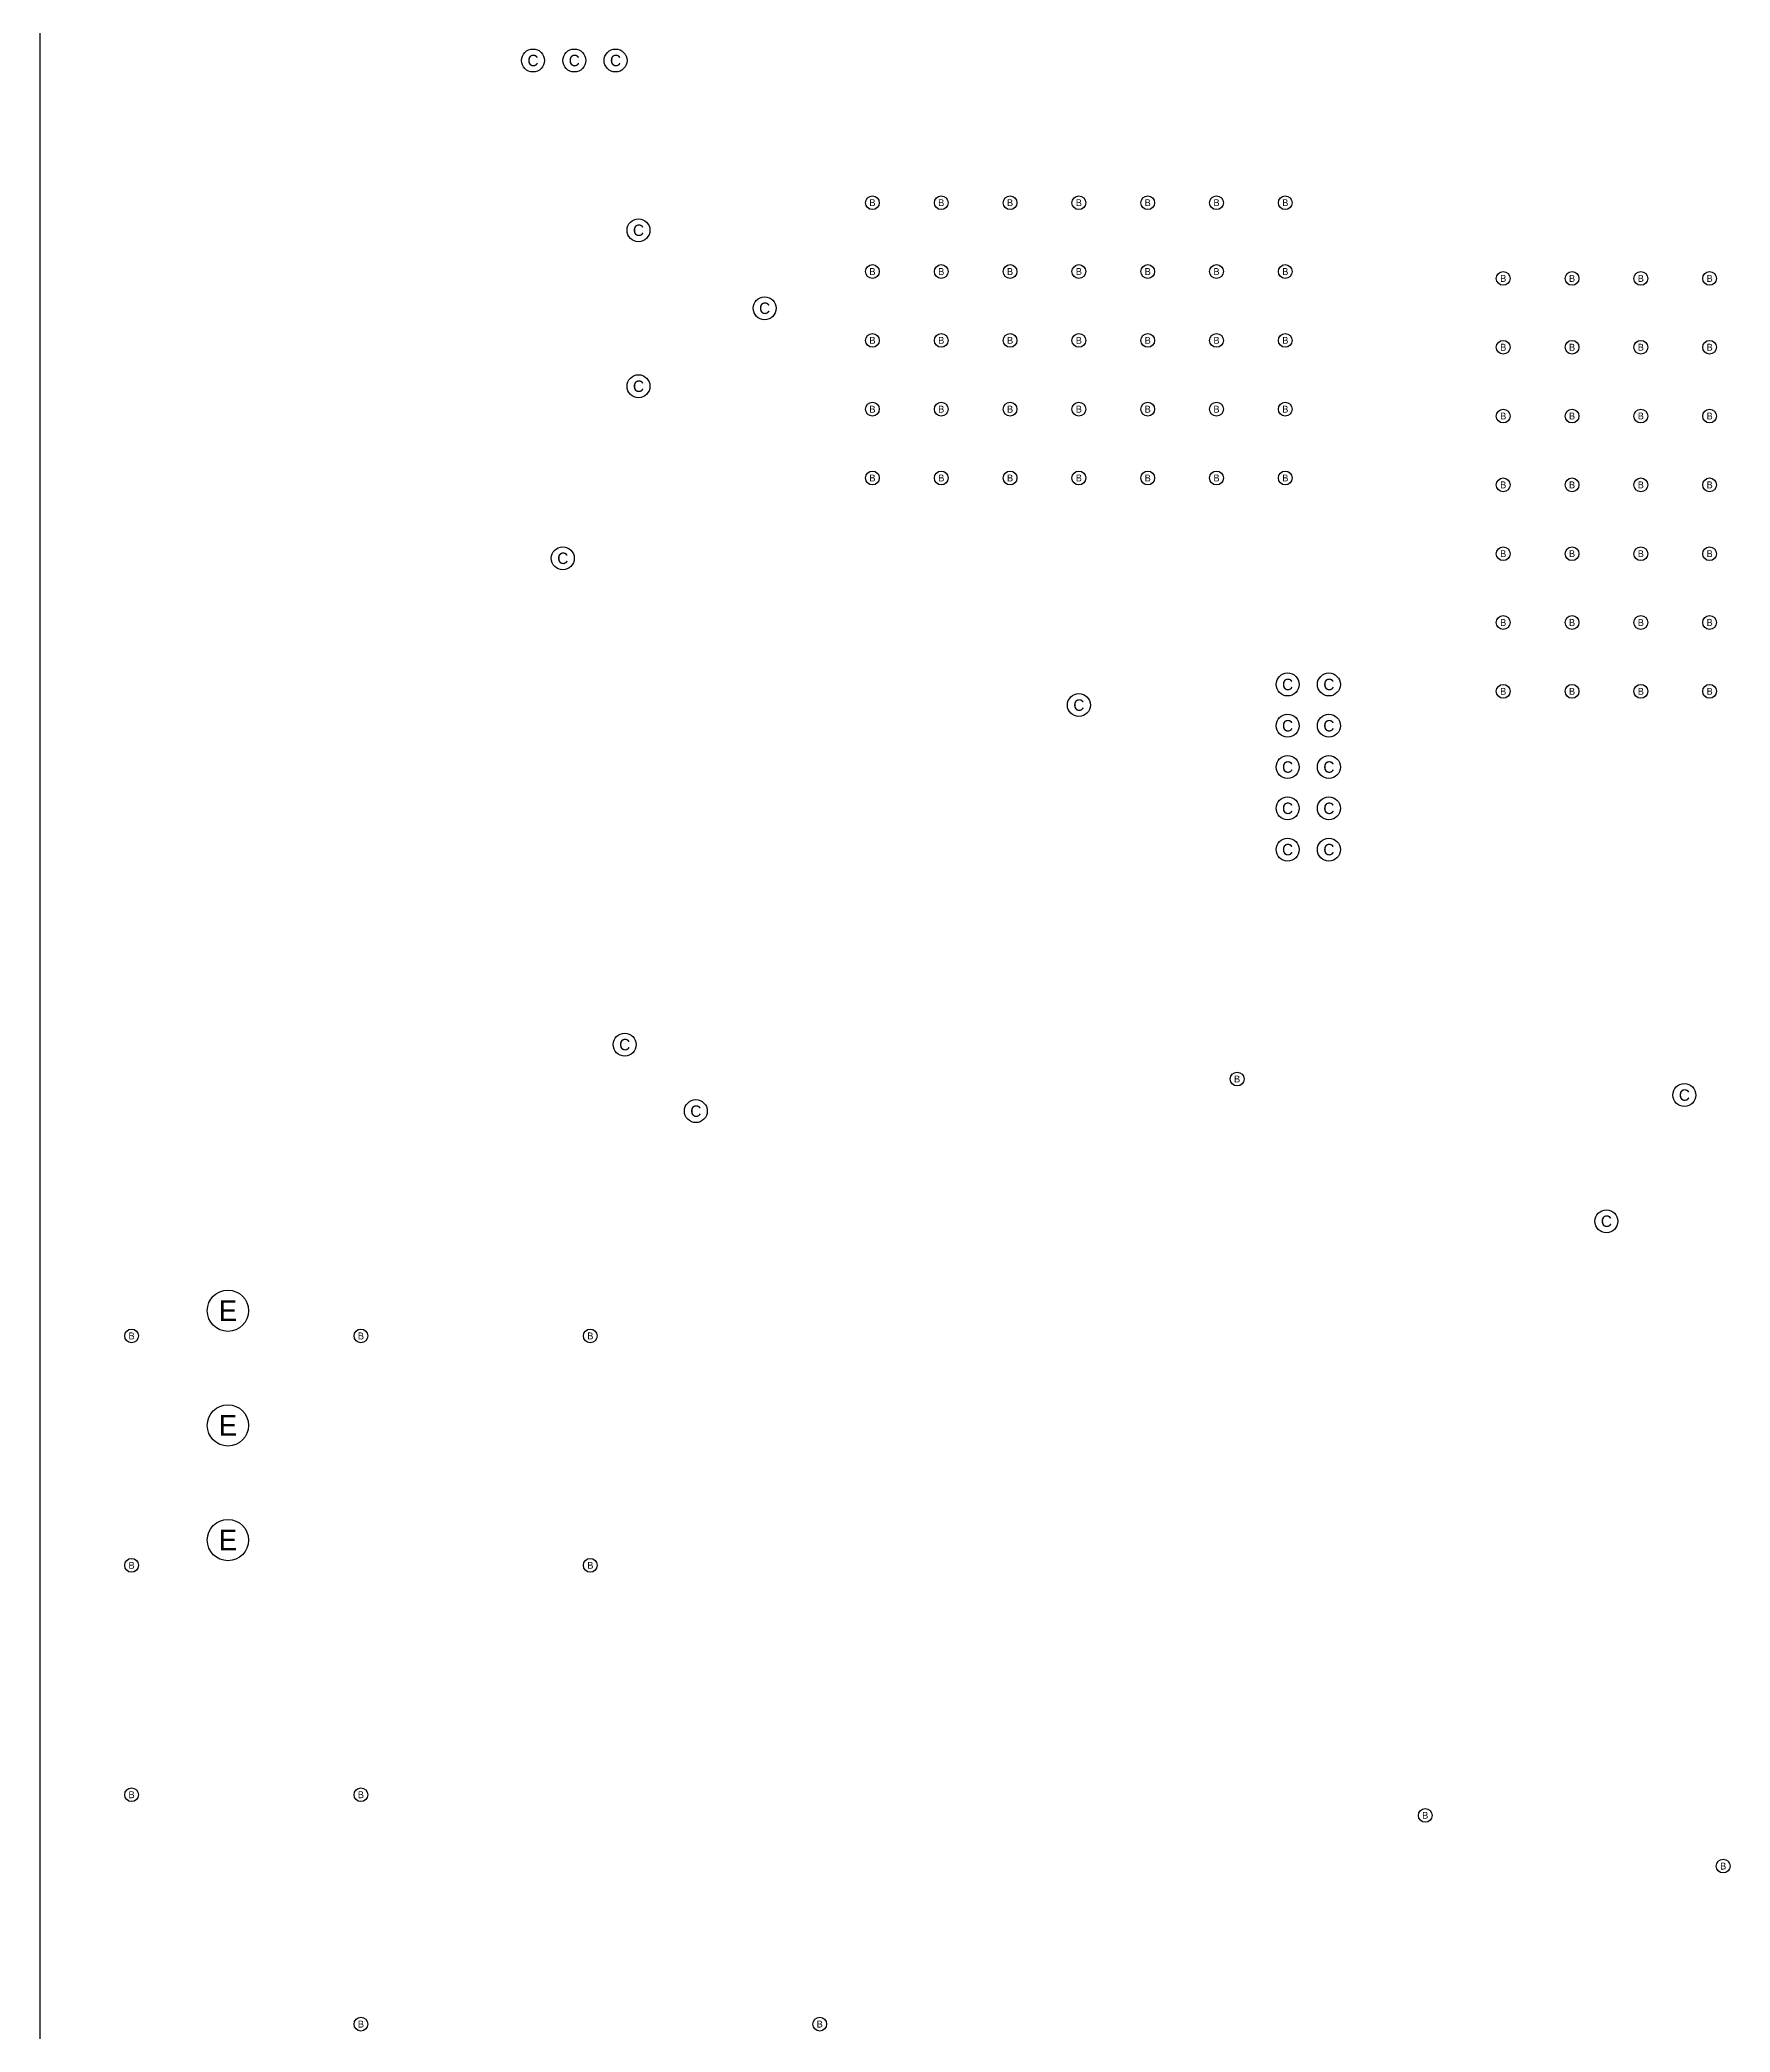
# Model space of a CAD drawing. Extents: x -12 to 315, y -10 to 160.
# Drawn here: x 0 to 36.85, y 72.82 to 116.25 of the extents above; entities that cross this region are included whole.
import ezdxf
from ezdxf.enums import TextEntityAlignment as Align

# ---------------------------------------------------------------- set-up
doc = ezdxf.new("R2010")
doc.units = 0
doc.layers.get('0').update_dxf_attribs({"linetype": 'CONTINUOUS'})
doc.layers.add('BG_OUTLINE', color=7, linetype='CONTINUOUS')
doc.layers.add('MA_NCLEGEND-1-6', color=231, linetype='CONTINUOUS')

# ---------------------------------------------------------------- blocks, each defined once
blk = doc.blocks.new('FIGURE_CIRCLE')
blk.add_circle((0, 0), 0.5)

msp = doc.modelspace()

# ---------------------------------------------------------------- linework, layer by layer
at = {"layer": 'BG_OUTLINE'}
msp.add_lwpolyline([(180, 15), (180, 149, 0.414214), (179, 150), (1, 150, 0.414214), (0, 149), (0, 1, 0.414214), (1, 0), (179, 0, 0.414214), (180, 1), (180, 149)], format="xyb", dxfattribs=at)

# ---------------------------------------------------------------- block references
at = {"layer": 'MA_NCLEGEND-1-6'}
for p, xscale, yscale in [((10.75, 115.8), 0.5, 0.5), ((11.65, 115.8), 0.5, 0.5), ((12.55, 115.8), 0.5, 0.5), ((18.15, 112.7), 0.3, 0.3), ((19.65, 112.7), 0.3, 0.3), ((21.15, 112.7), 0.3, 0.3), ((22.65, 112.7), 0.3, 0.3), ((24.15, 112.7), 0.3, 0.3), ((25.65, 112.7), 0.3, 0.3), ((27.15, 112.7), 0.3, 0.3), ((13.05, 112.1), 0.5, 0.5), ((18.15, 111.2), 0.3, 0.3), ((19.65, 111.2), 0.3, 0.3), ((21.15, 111.2), 0.3, 0.3), ((22.65, 111.2), 0.3, 0.3), ((24.15, 111.2), 0.3, 0.3), ((25.65, 111.2), 0.3, 0.3), ((27.15, 111.2), 0.3, 0.3), ((31.9, 111.05), 0.3, 0.3), ((33.4, 111.05), 0.3, 0.3), ((34.9, 111.05), 0.3, 0.3), ((36.4, 111.05), 0.3, 0.3), ((15.8, 110.4), 0.5, 0.5), ((18.15, 109.7), 0.3, 0.3), ((19.65, 109.7), 0.3, 0.3), ((21.15, 109.7), 0.3, 0.3), ((22.65, 109.7), 0.3, 0.3), ((24.15, 109.7), 0.3, 0.3), ((25.65, 109.7), 0.3, 0.3), ((27.15, 109.7), 0.3, 0.3), ((31.9, 109.55), 0.3, 0.3), ((33.4, 109.55), 0.3, 0.3), ((34.9, 109.55), 0.3, 0.3), ((36.4, 109.55), 0.3, 0.3), ((13.05, 108.7), 0.5, 0.5), ((18.15, 108.2), 0.3, 0.3), ((19.65, 108.2), 0.3, 0.3), ((21.15, 108.2), 0.3, 0.3), ((22.65, 108.2), 0.3, 0.3), ((24.15, 108.2), 0.3, 0.3), ((25.65, 108.2), 0.3, 0.3), ((27.15, 108.2), 0.3, 0.3), ((31.9, 108.05), 0.3, 0.3), ((33.4, 108.05), 0.3, 0.3), ((34.9, 108.05), 0.3, 0.3), ((36.4, 108.05), 0.3, 0.3), ((18.15, 106.7), 0.3, 0.3), ((19.65, 106.7), 0.3, 0.3), ((21.15, 106.7), 0.3, 0.3), ((22.65, 106.7), 0.3, 0.3), ((24.15, 106.7), 0.3, 0.3), ((25.65, 106.7), 0.3, 0.3), ((27.15, 106.7), 0.3, 0.3), ((31.9, 106.55), 0.3, 0.3), ((33.4, 106.55), 0.3, 0.3), ((34.9, 106.55), 0.3, 0.3), ((36.4, 106.55), 0.3, 0.3), ((11.4, 104.95), 0.5, 0.5), ((31.9, 105.05), 0.3, 0.3), ((33.4, 105.05), 0.3, 0.3), ((34.9, 105.05), 0.3, 0.3), ((36.4, 105.05), 0.3, 0.3), ((31.9, 103.55), 0.3, 0.3), ((33.4, 103.55), 0.3, 0.3), ((34.9, 103.55), 0.3, 0.3), ((36.4, 103.55), 0.3, 0.3), ((27.2, 102.2), 0.5, 0.5), ((28.1, 102.2), 0.5, 0.5), ((31.9, 102.05), 0.3, 0.3), ((33.4, 102.05), 0.3, 0.3), ((34.9, 102.05), 0.3, 0.3), ((36.4, 102.05), 0.3, 0.3), ((22.65, 101.75), 0.5, 0.5), ((27.2, 101.3), 0.5, 0.5), ((28.1, 101.3), 0.5, 0.5), ((27.2, 100.4), 0.5, 0.5), ((28.1, 100.4), 0.5, 0.5), ((27.2, 99.5), 0.5, 0.5), ((28.1, 99.5), 0.5, 0.5), ((27.2, 98.6), 0.5, 0.5), ((28.1, 98.6), 0.5, 0.5), ((12.75, 94.35), 0.5, 0.5), ((26.1, 93.6), 0.3, 0.3), ((35.85, 93.25), 0.5, 0.5), ((14.3, 92.9), 0.5, 0.5), ((34.15, 90.5), 0.5, 0.5), ((4.1, 88.55), 0.9, 0.9), ((2, 88), 0.3, 0.3), ((7, 88), 0.3, 0.3), ((12, 88), 0.3, 0.3), ((4.1, 86.05), 0.9, 0.9), ((4.1, 83.55), 0.9, 0.9), ((2, 83), 0.3, 0.3), ((12, 83), 0.3, 0.3), ((2, 78), 0.3, 0.3), ((7, 78), 0.3, 0.3), ((30.2, 77.55), 0.3, 0.3), ((36.695, 76.445), 0.3, 0.3), ((7, 73), 0.3, 0.3), ((17, 73), 0.3, 0.3)]:
    msp.add_blockref('FIGURE_CIRCLE', p, dxfattribs=dict(at, xscale=xscale, yscale=yscale))

# ---------------------------------------------------------------- texts
for s, height, p in [('C', 0.25, (10.75, 115.8)), ('C', 0.25, (11.65, 115.8)), ('C', 0.25, (12.55, 115.8)), ('B', 0.15, (18.15, 112.7)), ('B', 0.15, (19.65, 112.7)), ('B', 0.15, (21.15, 112.7)), ('B', 0.15, (22.65, 112.7)), ('B', 0.15, (24.15, 112.7)), ('B', 0.15, (25.65, 112.7)), ('B', 0.15, (27.15, 112.7)), ('C', 0.25, (13.05, 112.1)), ('B', 0.15, (18.15, 111.2)), ('B', 0.15, (19.65, 111.2)), ('B', 0.15, (21.15, 111.2)), ('B', 0.15, (22.65, 111.2)), ('B', 0.15, (24.15, 111.2)), ('B', 0.15, (25.65, 111.2)), ('B', 0.15, (27.15, 111.2)), ('B', 0.15, (31.9, 111.05)), ('B', 0.15, (33.4, 111.05)), ('B', 0.15, (34.9, 111.05)), ('B', 0.15, (36.4, 111.05)), ('C', 0.25, (15.8, 110.4)), ('B', 0.15, (18.15, 109.7)), ('B', 0.15, (19.65, 109.7)), ('B', 0.15, (21.15, 109.7)), ('B', 0.15, (22.65, 109.7)), ('B', 0.15, (24.15, 109.7)), ('B', 0.15, (25.65, 109.7)), ('B', 0.15, (27.15, 109.7)), ('B', 0.15, (31.9, 109.55)), ('B', 0.15, (33.4, 109.55)), ('B', 0.15, (34.9, 109.55)), ('B', 0.15, (36.4, 109.55)), ('C', 0.25, (13.05, 108.7)), ('B', 0.15, (18.15, 108.2)), ('B', 0.15, (19.65, 108.2)), ('B', 0.15, (21.15, 108.2)), ('B', 0.15, (22.65, 108.2)), ('B', 0.15, (24.15, 108.2)), ('B', 0.15, (25.65, 108.2)), ('B', 0.15, (27.15, 108.2)), ('B', 0.15, (31.9, 108.05)), ('B', 0.15, (33.4, 108.05)), ('B', 0.15, (34.9, 108.05)), ('B', 0.15, (36.4, 108.05)), ('B', 0.15, (18.15, 106.7)), ('B', 0.15, (19.65, 106.7)), ('B', 0.15, (21.15, 106.7)), ('B', 0.15, (22.65, 106.7)), ('B', 0.15, (24.15, 106.7)), ('B', 0.15, (25.65, 106.7)), ('B', 0.15, (27.15, 106.7)), ('B', 0.15, (31.9, 106.55)), ('B', 0.15, (33.4, 106.55)), ('B', 0.15, (34.9, 106.55)), ('B', 0.15, (36.4, 106.55)), ('B', 0.15, (31.9, 105.05)), ('B', 0.15, (33.4, 105.05)), ('B', 0.15, (34.9, 105.05)), ('B', 0.15, (36.4, 105.05)), ('C', 0.25, (11.4, 104.95)), ('B', 0.15, (31.9, 103.55)), ('B', 0.15, (33.4, 103.55)), ('B', 0.15, (34.9, 103.55)), ('B', 0.15, (36.4, 103.55)), ('C', 0.25, (27.2, 102.2)), ('C', 0.25, (28.1, 102.2)), ('B', 0.15, (31.9, 102.05)), ('B', 0.15, (33.4, 102.05)), ('B', 0.15, (34.9, 102.05)), ('B', 0.15, (36.4, 102.05)), ('C', 0.25, (22.65, 101.75)), ('C', 0.25, (27.2, 101.3)), ('C', 0.25, (28.1, 101.3)), ('C', 0.25, (27.2, 100.4)), ('C', 0.25, (28.1, 100.4)), ('C', 0.25, (27.2, 99.5)), ('C', 0.25, (28.1, 99.5)), ('C', 0.25, (27.2, 98.6)), ('C', 0.25, (28.1, 98.6)), ('C', 0.25, (12.75, 94.35)), ('B', 0.15, (26.1, 93.6)), ('C', 0.25, (35.85, 93.25)), ('C', 0.25, (14.3, 92.9)), ('C', 0.25, (34.15, 90.5)), ('E', 0.45, (4.1, 88.55)), ('B', 0.15, (2, 88)), ('B', 0.15, (7, 88)), ('B', 0.15, (12, 88)), ('E', 0.45, (4.1, 86.05)), ('E', 0.45, (4.1, 83.55)), ('B', 0.15, (2, 83)), ('B', 0.15, (12, 83)), ('B', 0.15, (2, 78)), ('B', 0.15, (7, 78)), ('B', 0.15, (30.2, 77.55)), ('B', 0.15, (36.695, 76.445)), ('B', 0.15, (7, 73)), ('B', 0.15, (17, 73))]:
    msp.add_text(s, height=height, dxfattribs=at).set_placement(p, align=Align.MIDDLE_CENTER)

doc.saveas('drawing.dxf')
